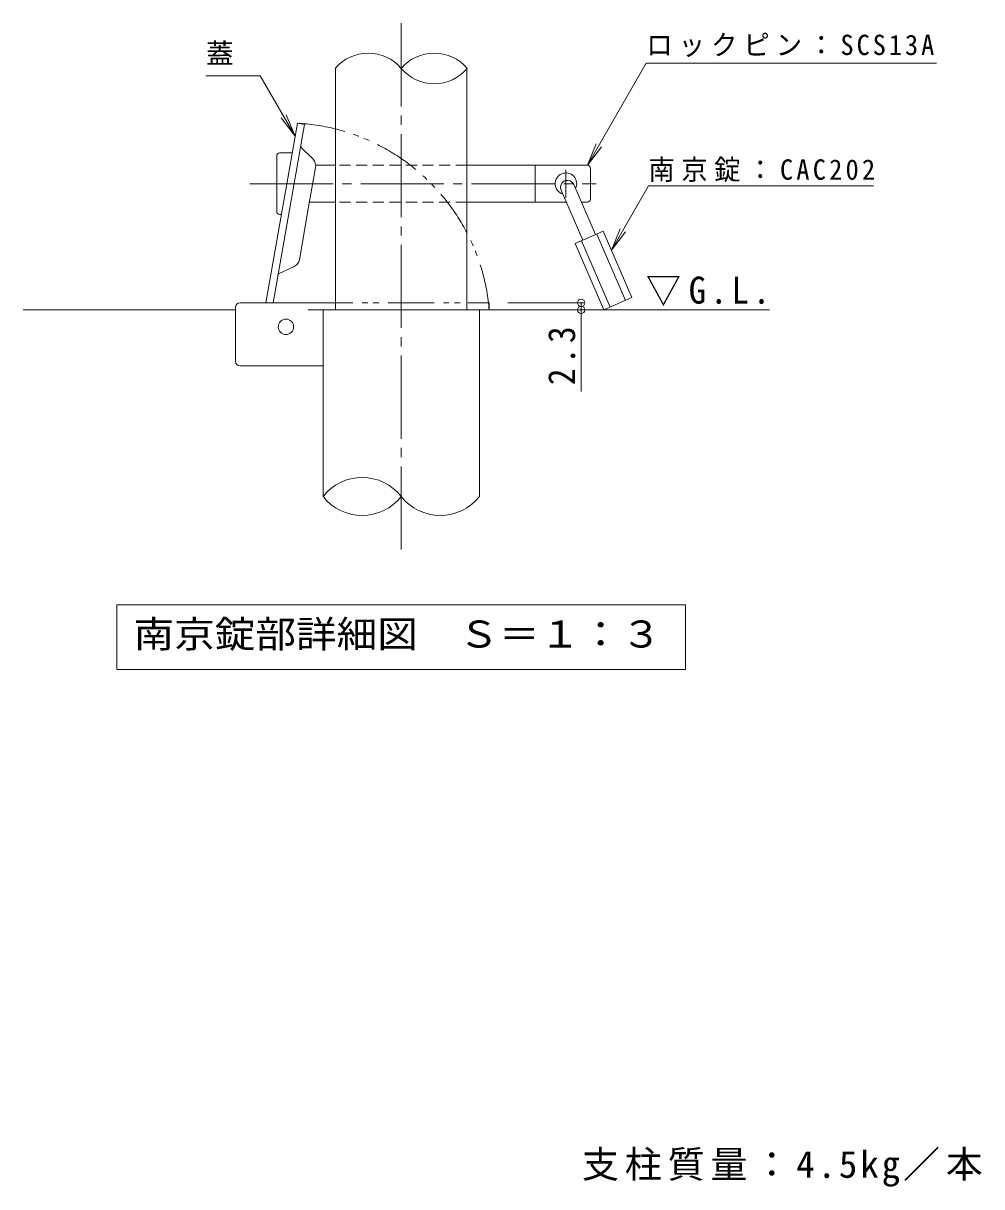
# Model space of a CAD drawing. Units: millimetres on the paper, enlarged 10 times, with parts at other scales. Extents: x -1714 to 1798, y -1362 to 800.
# Drawn here: x 760 to 1798, y -1098 to 162 of the extents above; entities that cross this region are included whole.
import ezdxf
from ezdxf.enums import TextEntityAlignment as Align

# ---------------------------------------------------------------- set-up
doc = ezdxf.new("R2010")
doc.units = ezdxf.units.MM
doc.header["$LTSCALE"] = 10
doc.header["$PDMODE"] = 32
doc.header["$PDSIZE"] = 8
for name, pattern in [('CHAIN1', [8, 5, -1, 1, -1]), ('CHAIN2', [12, 9, -1, 1, -1]), ('DASHED1', [1.8, 1.2, -0.6]), ('DOUBLE_CHAIN1', [8.8, 5, -1, 0.6, -0.6, 0.6, -1])]:
    doc.linetypes.add(name, pattern=pattern)
for name, color, linetype, lineweight in [('D-0_通り芯', 4, 'Continuous', 9), ('D-1_躯体', 3, 'Continuous', 9), ('D-2_仕上', 4, 'Continuous', 9), ('D-4_文字', 7, 'Continuous', 9), ('D-5_建具', 7, 'Continuous', 9), ('D-6_間仕切', 7, 'Continuous', 9), ('D-A_インテリア', 2, 'Continuous', 9), ('D-E_見え係り', 4, 'Continuous', 9)]:
    doc.layers.add(name, color=color, linetype=linetype, lineweight=lineweight)
doc.layers.add('F-5_F-5ﾚｲﾔ', color=2, linetype='Continuous')
doc.styles.add('ＭＳ ゴシック', font='')
doc.styles.get('ＭＳ ゴシック').set_extended_font_data('MS Gothic')

msp = doc.modelspace()

# ---------------------------------------------------------------- linework, layer by layer
at = {"layer": 'D-0_通り芯', "color": 7, "linetype": 'CHAIN2'}
for p, q in [((1169.01, 162.02), (1169.01, -417.61)), ((1005.2, -11.77), (1380.08, -11.77))]:
    msp.add_line(p, q, dxfattribs=at)
at = {"layer": 'D-0_通り芯'}
for p, q in [((1084.35, -350.46), (1084.35, -148.44)), ((1084.35, -148.44), (1253.68, -148.44)), ((1253.68, -350.46), (1253.68, -148.44))]:
    msp.add_line(p, q, dxfattribs=at)
at = {"layer": 'D-0_通り芯', "linetype": 'DOUBLE_CHAIN1'}
msp.add_arc((1044.18, -166.77), 220.93, 4.76021, 86.75853, dxfattribs=at)
at = {"layer": 'D-0_通り芯'}
for centre, start, end in [((1126.68, -383.82), 38.23469, 141.76531), ((1126.68, -317.11), 218.23469, 321.76531), ((1211.35, -317.11), 218.23469, 321.76531)]:
    msp.add_arc(centre, 53.9, start, end, dxfattribs=at)
at = {"layer": 'D-1_躯体'}
for p, q in [((989.51, -204.1), (989.51, -145.77)), ((994.51, -140.77), (1097.85, -140.77)), ((994.51, -209.1), (1084.35, -209.1))]:
    msp.add_line(p, q, dxfattribs=at)
for centre, radius, start, end in [((1133.26, 82.77), 46.89, 40.32172, 139.67828), ((1204.76, 82.77), 46.89, 40.32172, 139.67828), ((1204.76, 143.46), 46.89, 220.32172, 319.67828), ((994.51, -145.77), 5, 90, 180), ((994.51, -204.1), 5, 180, 270)]:
    msp.add_arc(centre, radius, start, end, dxfattribs=at)
at = {"layer": 'D-2_仕上', "color": 3}
for p, q in [((1097.85, 113.12), (1097.85, -148.44)), ((1240.18, 113.12), (1240.18, -148.44))]:
    msp.add_line(p, q, dxfattribs=at)
at = {"layer": 'D-2_仕上'}
for p, q in [((1030.15, -140.77), (1064.22, 52.47)), ((1056.67, 53.8), (1052.67, 31.11)), ((1056.67, 53.8), (1064.22, 52.47)), ((1022.36, -140.77), (1052.67, 31.11)), ((1073.53, 14.66), (1060.81, 27.38)), ((1076.31, 5.85), (1068.39, -39.06)), ((1058.69, -94.09), (1068.39, -39.06)), ((1053.12, -101.39), (1036.76, -109.03))]:
    msp.add_line(p, q, dxfattribs=at)
at = {"layer": 'D-2_仕上', "linetype": 'DOUBLE_CHAIN1'}
for p, q in [((1066.77, -140.77), (1241.3, -140.77)), ((1068.12, -148.44), (1264.35, -148.44)), ((1264.35, -140.77), (1241.3, -140.77)), ((1264.35, -140.77), (1264.35, -148.44))]:
    msp.add_line(p, q, dxfattribs=at)
at = {"layer": 'D-2_仕上'}
for centre, radius, start, end in [((1062.46, 29.03), 2.33, 169.99799, 224.99889), ((1066.46, 7.58), 10, 349.99956, 44.99919), ((1048.84, -92.36), 10, 295.00172, 349.99965), ((1037.74, -111.14), 2.33, 115.00227, 170.00244)]:
    msp.add_arc(centre, radius, start, end, dxfattribs=at)
at = {"layer": 'D-4_文字'}
for p, q in [((1366.88, -140.77), (1284.35, -140.77)), ((1366.88, -148.44), (1284.35, -148.44)), ((1363.88, -140.77), (1363.88, -148.44)), ((1363.88, -148.44), (1363.88, -236.95))]:
    msp.add_line(p, q, dxfattribs=at)
for p in [(1363.88, -140.77), (1363.88, -148.44)]:
    msp.add_point(p, dxfattribs=at)
at = {"layer": 'D-5_建具'}
for p, q in [((1016.31, 105.2), (957.51, 105.2)), ((1054.14, 39.68), (1016.31, 105.2)), ((1054.14, 39.68), (1038.92, 59.51)), ((1054.14, 39.68), (1044.58, 62.77)), ((1370.78, 8.23), (1380.35, 31.33)), ((1370.78, 8.23), (1386, 28.06)), ((1396.7, -83.62), (1436.87, -14.13)), ((1436.87, -14.13), (1680.47, -14.13)), ((1396.7, -83.62), (1406.27, -60.52)), ((1396.7, -83.62), (1411.92, -63.79)), ((861.01, -467.96), (1477.01, -467.96)), ((861.01, -467.96), (861.01, -537.96)), ((1477.01, -467.96), (1477.01, -537.96)), ((861.01, -537.96), (1477.01, -537.96))]:
    msp.add_line(p, q, dxfattribs=at)
msp.add_lwpolyline([(1370.78, 8.23), (1434.56, 118.69), (1748.93, 118.69)], dxfattribs=at)
at = {"layer": 'D-6_間仕切'}
for p, q in [((1034.12, -41.77), (1034.12, 18.23)), ((1037.45, 21.56), (1050.99, 21.56)), ((1097.85, 8.23), (1076.44, 8.23)), ((1370.78, 8.23), (1240.18, 8.23)), ((1314.12, 8.23), (1314.12, -31.77)), ((1374.12, 4.9), (1374.12, -28.44)), ((1097.85, -31.77), (1069.68, -31.77)), ((1347.93, -31.77), (1240.18, -31.77)), ((1370.78, -31.77), (1364.28, -31.77)), ((1039.23, -45.1), (1037.45, -45.1))]:
    msp.add_line(p, q, dxfattribs=at)
at = {"layer": 'D-6_間仕切', "linetype": 'DASHED1'}
for p, q in [((1240.18, 8.23), (1097.85, 8.23)), ((1240.18, -31.77), (1097.85, -31.77))]:
    msp.add_line(p, q, dxfattribs=at)
at = {"layer": 'D-6_間仕切', "linetype": 'CHAIN1'}
msp.add_line((1347.45, 3.28), (1347.45, -26.92), dxfattribs=at)
at = {"layer": 'D-6_間仕切', "color": 6, "lineweight": 5}
msp.add_line((1264.35, -148.44), (1567.96, -148.44), dxfattribs=at)
at = {"layer": 'D-6_間仕切'}
for centre, radius, start, end in [((1037.45, 18.23), 3.33, 90, 180), ((1370.78, 4.9), 3.33, 0, 90), ((1347.45, -11.77), 11.67, 333.40457, 253.39226), ((1370.78, -28.44), 3.33, 270, 0), ((1037.45, -41.77), 3.33, 180, 270)]:
    msp.add_arc(centre, radius, start, end, dxfattribs=at)
at = {"layer": 'D-A_インテリア'}
for p, q in [((1342.22, -18.57), (1365.72, -72.87)), ((1355.99, -12.62), (1379.49, -66.92)), ((1357.31, -76.51), (1387.9, -63.28)), ((1364.19, -73.54), (1395.3, -145.43)), ((1381.02, -66.25), (1412.13, -138.15)), ((1387.9, -63.28), (1419.01, -135.17)), ((1357.31, -76.51), (1388.42, -148.4)), ((1388.42, -148.4), (1419.01, -135.17))]:
    msp.add_line(p, q, dxfattribs=at)
msp.add_arc((1349.11, -15.59), 7.5, 23.4, 203.4, dxfattribs=at)
at = {"layer": 'D-E_見え係り', "color": 6, "lineweight": 5}
msp.add_line((759.61, -148.44), (989.5, -148.44), dxfattribs=at)
at = {"layer": 'D-E_見え係り'}
msp.add_circle((1044.18, -166.77), 8.33, dxfattribs=at)

# ---------------------------------------------------------------- texts
at = {"layer": 'D-4_文字', "color": 2, "insert": (1434.08, -144.3), "char_height": 29.33, "attachment_point": 7, "style": 'ＭＳ ゴシック'}
msp.add_mtext('\\T1.22;\\W0.95;▽G.L.', dxfattribs=at)
at = {"layer": 'D-4_文字', "color": 2, "insert": (1357.88, -229.87), "char_height": 29.33, "attachment_point": 7, "rotation": 90, "style": 'ＭＳ ゴシック'}
msp.add_mtext('\\T1.27;\\W0.9;2.3', dxfattribs=at)
at = {"layer": 'D-5_建具', "style": 'ＭＳ ゴシック'}
msp.add_text('蓋', height=21.99, dxfattribs=at).set_placement((957.51, 111.86), align=Align.BOTTOM_LEFT)
at = {"layer": 'D-5_建具', "color": 2, "style": 'ＭＳ ゴシック', "width": 1.1}
msp.add_text('南京錠部詳細図\u3000Ｓ＝１：３', height=29.33, dxfattribs=at).set_placement((879.01, -522.96), align=Align.BOTTOM_LEFT)
at = {"layer": 'D-5_建具', "char_height": 21.99, "attachment_point": 7, "style": 'ＭＳ ゴシック'}
for s, insert in [('\\T1.23;\\W0.95;ロックピン：SCS13A', (1434.56, 125.36)), ('\\T1.25;\\W0.95;南京錠：CAC202', (1436.87, -10))]:
    msp.add_mtext(s, dxfattribs=dict(at, insert=insert))
at = {"layer": 'F-5_F-5ﾚｲﾔ', "insert": (1364.84, -1098.11), "char_height": 29.33, "attachment_point": 7, "style": 'ＭＳ ゴシック'}
msp.add_mtext('\\T1.16;支柱質量：4.5kg／本', dxfattribs=at)

doc.saveas('drawing.dxf')
